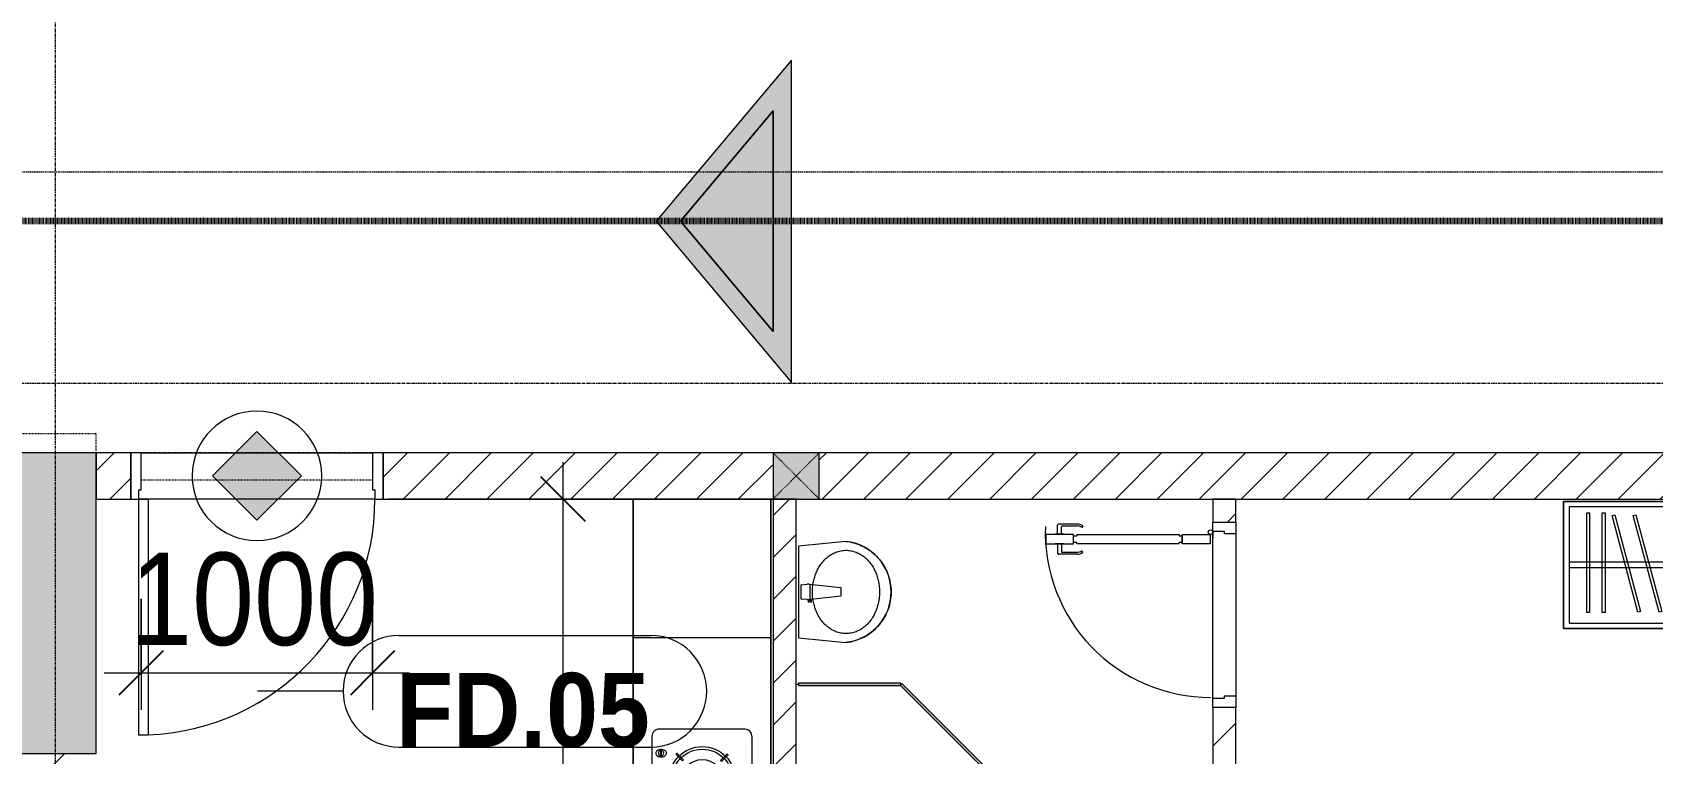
# Model space of a CAD drawing. Header units: millimetres. Extents: x 1591 to 240306, y -15958 to 82755.
# Drawn here: x 102654 to 109654, y 32237 to 35354 of the extents above; entities that cross this region are included whole.
import ezdxf

# ---------------------------------------------------------------- set-up
doc = ezdxf.new("R2010")
doc.units = ezdxf.units.MM
for name, pattern in [('1 NÉT CALL OUT', [6, 3, -3]), ('Dash', [6, 3, -3]), ('Dash 1_8_', [6.35, 3.175, -3.175]), ('Dash Dot 3_16_', [7.9375, 4.7625, -1.5875, 0, -1.5875]), ('Grid Line', [22.225, 12.7, -3.175, 3.175, -3.175])]:
    doc.linetypes.add(name, pattern=pattern)
for name, color, linetype, lineweight in [('0-1', 7, 'Continuous', 5), ('A-ANNO-DIMS', 211, 'Continuous', 9), ('A-ANNO-DIMS-160', 211, 'Continuous', 9), ('A-ANNO-NOTE', 131, 'Continuous', 9), ('A-AREA', 32, 'Dash 1_8_', 9), ('A-DETL-1', 90, '1 NÉT CALL OUT', 100), ('A-DETL-GENF-1', 9, 'Continuous', 9), ('A-DETL-GENF-2', 1, 'Continuous', 9), ('A-DOOR-1', 254, 'Continuous', 9), ('A-DOOR-2', 9, 'Continuous', 9), ('A-DOOR-3', 1, 'Continuous', 9), ('A-DOOR-FRAM-1', 1, 'Continuous', 9), ('A-DOOR-IDEN', 31, 'Continuous', 9), ('A-FLOR-2', 9, 'Continuous', 9), ('A-GLAZ-CURT', 52, 'Continuous', 9), ('A-GLAZ-CURT-1', 254, 'Continuous', 9), ('A-GLAZ-CURT-2', 9, 'Continuous', 9), ('A-WALL', 113, 'Continuous', 9), ('A-WALL-1', 253, 'Continuous', 18), ('A-WALL-2', 9, 'Continuous', 9), ('A-WALL-3', 113, 'Continuous', 18), ('A-WALL-PATT-1', 10, 'Continuous', 9), ('A-WALL-PATT-2', 111, 'Continuous', 9), ('G-ANNO-SYMB-1', 111, 'Dash Dot 3_16_', 18), ('I-FURN', 30, 'Continuous', 9), ('I-FURN-1', 254, 'Continuous', 9), ('P-SANR-FIXT-1', 254, 'Continuous', 9), ('S-COLS', 52, 'Continuous', 9), ('S-COLS-1', 52, 'Continuous', 5), ('S-COLS-2', 7, 'Continuous', 18), ('S-COLS-5', 52, 'Continuous', 18), ('S-COLS-HDLN', 52, 'Dash', 9), ('S-GRID-1', 1, 'Grid Line', 9)]:
    doc.layers.add(name, color=color, linetype=linetype, lineweight=lineweight)
doc.styles.add('Arial_B_3', font='arialbd_0.ttf', dxfattribs={"width": 0.9, "height": 320})
doc.styles.add('UTM Avo', font='UTM Avo.ttf', dxfattribs={"width": 0.9, "height": 400})
doc.dimstyles.new('1_Dim_chi_tiet_2_5', dxfattribs={"dimscale": 304.8, "dimtxt": 399.720379, "dimasz": 0.629921, "dimexe": 0.524934, "dimexo": 0.0625, "dimgap": 0.052493, "dimtad": 1, "dimdec": 0, "dimrnd": 5, "dimzin": 0, "dimdsep": 46, "dimtxsty": 'UTM Avo', "dimblk1": 'OBLIQUE', "dimblk2": 'OBLIQUE', "dimsah": 1, "dimcen": 0.09, "dimdle": 0.524934, "dimazin": 0, "dimtfac": 1, "dimtdec": 4, "dimtix": 1, "dimtmove": 0, "dimatfit": 3, "dimfxl": 1.049869, "dimfxlon": 1, "dimtvp": 1, "dimtolj": 1, "dimtzin": 0, "dimarcsym": 2})
doc.dimstyles.new('1_Dim_chi_tiet_2_5_1', dxfattribs={"dimscale": 304.8, "dimtxt": 399.720379, "dimasz": 0.629921, "dimexe": 0.524934, "dimexo": 0.0625, "dimgap": 0.052493, "dimtad": 1, "dimdec": 0, "dimrnd": 5, "dimzin": 0, "dimdsep": 46, "dimtxsty": 'UTM Avo', "dimblk1": 'OBLIQUE', "dimblk2": 'OBLIQUE', "dimsah": 1, "dimcen": 0.09, "dimdle": 0.524934, "dimazin": 0, "dimtfac": 1, "dimtdec": 4, "dimtix": 1, "dimtmove": 0, "dimatfit": 3, "dimfxl": 1.049869, "dimfxlon": 1, "dimtvp": 1, "dimtolj": 1, "dimtzin": 0, "dimarcsym": 2})
pattern_1 = [(45, (0, 0), (-90.50967, 90.50967), [])]
pattern_2 = [(45, (11001.35, 0), (-90.50967, 90.50967), [])]

# ---------------------------------------------------------------- blocks, each defined once
blk = doc.blocks.new('NCV_TKTC_KET CAU_rvt-1-TKCS_MB TẦNG 3-4')
at = {"layer": 'S-COLS-1'}
blk.add_hatch(color=256, dxfattribs=at).paths.add_polyline_path([(91927.6, 32236.9), (91927.6, 33536.9), (91577.6, 33536.9), (91577.6, 32236.9)])
at = {"layer": 'S-COLS-2'}
for p, q in [((91927.6, 33536.9), (91577.6, 33536.9)), ((91927.6, 32236.9), (91927.6, 33536.9)), ((91577.6, 32236.9), (91927.6, 32236.9))]:
    blk.add_line(p, q, dxfattribs=at)
blk = doc.blocks.new('DOOR_CW_01 CANH MO-PANEL KINH - DIG_02-800x2200-CỬA NHÔM KÍNH-V108-TKCS_MB TẦNG 3-4')
at = {"layer": 'A-DETL-GENF-1'}
for p, q in [((-347, -182), (-347, -62)), ((-347, -62), (-307, -62)), ((-307, -62), (-307, -182)), ((-307, -182), (-347, -182)), ((-347, -196), (-341, -196)), ((-347, -638), (-347, -196)), ((-341, -196), (-341, -182)), ((-341, -182), (-313, -182)), ((-313, -182), (-313, -196)), ((-307, -196), (-313, -196)), ((-307, -196), (-307, -638)), ((-383.9, -611.2), (-377.3, -615.8)), ((-270.1, -611.2), (-276.7, -615.8)), ((-392, -637), (-392, -716.5)), ((-384, -699.5), (-384, -637)), ((-349, -692.2), (-349, -731.8)), ((-347, -692.2), (-349, -692.2)), ((-347, -638), (-341, -638)), ((-307, -652), (-347, -652)), ((-347, -652), (-347, -772)), ((-347, -692.2), (-347, -731.8)), ((-341, -652), (-341, -638)), ((-313, -652), (-341, -652)), ((-307, -638), (-313, -638)), ((-313, -638), (-313, -652)), ((-307, -772), (-307, -652)), ((-307, -692.2), (-307, -731.8)), ((-307, -692.2), (-305, -692.2)), ((-305, -692.2), (-305, -731.8)), ((-270, -699.5), (-270, -637)), ((-262, -637), (-262, -716.5)), ((-349, -720.5), (-388, -720.5)), ((-349, -703.5), (-380, -703.5)), ((-349, -731.8), (-347, -731.8)), ((-305, -731.8), (-307, -731.8)), ((-305, -703.5), (-274, -703.5)), ((-305, -720.5), (-266, -720.5)), ((-347, -772), (-307, -772))]:
    blk.add_line(p, q, dxfattribs=at)
blk.add_circle((-357, -60), 10, dxfattribs=at)
for centre, radius, start, end in [((-357, -60), 714, 268, 0), ((-347, -637), 45, 145, 180), ((-347, -637), 37, 145, 180), ((-307, -637), 37, 0, 35), ((-307, -637), 45, 360, 35), ((-380, -699.5), 4, 180, 270), ((-274, -699.5), 4, 270, 0), ((-388, -716.5), 4, 180, 270), ((-266, -716.5), 4, 270, 0)]:
    blk.add_arc(centre, radius, start, end, dxfattribs=at)
at = {"layer": 'A-DOOR-2'}
for p, q in [((-400, -50), (-400, 50)), ((-400, 50), (-350, 50)), ((-350, 50), (-350, 0)), ((350, 0), (350, 50)), ((350, 50), (400, 50)), ((400, 50), (400, -50)), ((-360, -50), (-400, -50)), ((-360, 0), (-360, -50)), ((-350, 0), (-360, 0)), ((-357, -50), (-332, -50)), ((360, 0), (350, 0)), ((360, -50), (360, 0)), ((400, -50), (360, -50))]:
    blk.add_line(p, q, dxfattribs=at)
blk = doc.blocks.new('TU QUAN AO-SUITE ROOM_3 - TU QUAN AO-SUITE ROOM_3-901193-TKCS_MB TẦNG 3-4')
at = {"layer": 'I-FURN-1'}
for p, q in [((-550, 1500), (0, 1500)), ((-550, 0), (-550, 1500)), ((0, 1500), (-550, 1500)), ((-550, 1500), (-550, 0)), ((-24, 1476), (-526, 1476)), ((-526, 1476), (-526, 600)), ((-526, 1476), (-526, 24)), ((-287, 576), (-287, 1476)), ((-263, 576), (-263, 1476)), ((-24, 24), (-24, 1476)), ((0, 1500), (0, 0)), ((0, 0), (0, 1500)), ((-480.1, 1386.9), (-480.1, 1398.9)), ((-480.1, 1398.9), (-50.1, 1398.9)), ((-480.1, 1386.9), (-480.1, 1398.9)), ((-50.1, 1386.9), (-480.1, 1386.9)), ((-480.1, 1320.5), (-480.1, 1332.5)), ((-480.1, 1332.5), (-50.1, 1332.5)), ((-480.1, 1320.5), (-480.1, 1332.5)), ((-50.1, 1398.9), (-50.1, 1386.9)), ((-50.1, 1332.5), (-50.1, 1320.5)), ((-50.1, 1320.5), (-480.1, 1320.5)), ((-478.3, 1178.1), (-61.3, 1289.9)), ((-58.2, 1278.3), (-475.2, 1166.5)), ((-61.3, 1289.9), (-58.2, 1278.3)), ((-478.3, 1086.9), (-61.3, 1198.6)), ((-61.3, 1198.6), (-58.2, 1187.1)), ((-475.2, 1166.5), (-478.3, 1178.1)), ((-58.2, 1187.1), (-475.2, 1075.3)), ((-475.2, 1075.3), (-478.3, 1086.9)), ((-480.1, 1035.3), (-480.1, 1047.3)), ((-480.1, 1047.3), (-50.1, 1047.3)), ((-480.1, 1035.3), (-480.1, 1047.3)), ((-50.1, 1035.3), (-480.1, 1035.3)), ((-50.1, 1047.3), (-50.1, 1035.3)), ((-480.1, 965.8), (-480.1, 977.8)), ((-480.1, 977.8), (-50.1, 977.8)), ((-480.1, 965.8), (-480.1, 977.8)), ((-50.1, 965.8), (-480.1, 965.8)), ((-480.1, 908.6), (-480.1, 920.6)), ((-480.1, 920.6), (-50.1, 920.6)), ((-480.1, 908.6), (-480.1, 920.6)), ((-50.1, 977.8), (-50.1, 965.8)), ((-50.1, 920.6), (-50.1, 908.6)), ((-50.1, 908.6), (-480.1, 908.6)), ((-475.2, 865.5), (-478.3, 853.9)), ((-478.3, 853.9), (-61.3, 742.1)), ((-58.2, 753.7), (-475.2, 865.5)), ((-478.3, 603.1), (-61.3, 714.9)), ((-58.2, 703.3), (-475.2, 591.5)), ((-61.3, 742.1), (-58.2, 753.7)), ((-61.3, 714.9), (-58.2, 703.3)), ((-550, 24), (-550, 576)), ((-526, 24), (-526, 600)), ((-478.3, 511.9), (-61.3, 623.6)), ((-475.2, 591.5), (-478.3, 603.1)), ((-58.2, 612.1), (-475.2, 500.3)), ((-287, 24), (-287, 576)), ((-263, 24), (-263, 576)), ((-61.3, 623.6), (-58.2, 612.1)), ((-478.3, 423.1), (-61.3, 534.9)), ((-475.2, 500.3), (-478.3, 511.9)), ((-58.2, 523.3), (-475.2, 411.5)), ((-61.3, 534.9), (-58.2, 523.3)), ((-475.2, 411.5), (-478.3, 423.1)), ((-480.1, 368.4), (-480.1, 356.4)), ((-50.1, 368.4), (-480.1, 368.4)), ((-480.1, 356.4), (-50.1, 356.4)), ((-50.1, 356.4), (-50.1, 368.4)), ((-480.1, 311.2), (-480.1, 299.2)), ((-50.1, 311.2), (-480.1, 311.2)), ((-480.1, 299.2), (-50.1, 299.2)), ((-50.1, 299.2), (-50.1, 311.2)), ((-480.1, 241.7), (-480.1, 229.7)), ((-50.1, 241.7), (-480.1, 241.7)), ((-480.1, 229.7), (-50.1, 229.7)), ((-50.1, 229.7), (-50.1, 241.7)), ((-475.2, 192.7), (-478.3, 181.1)), ((-478.3, 181.1), (-61.3, 69.4)), ((-58.2, 80.9), (-475.2, 192.7)), ((-61.3, 69.4), (-58.2, 80.9)), ((-526, 24), (-24, 24)), ((0, 0), (-550, 0)), ((-550, 0), (0, 0))]:
    blk.add_line(p, q, dxfattribs=at)
blk = doc.blocks.new('HE BEP A - HE BEP A-901195-TKCS_MB TẦNG 3-4')
at = {"layer": 'I-FURN'}
for p, q in [((3.5, -11), (765.9, -11)), ((3.5, -605.3), (3.5, -11)), ((765.9, -11), (765.9, -605.3)), ((765.9, -11), (765.9, -605.3)), ((4303.5, -11), (765.9, -11)), ((3703.5, -605.3), (3703.5, -11)), ((948.4, -131.7), (948.4, -487.8)), ((1810.5, -114.2), (965.9, -114.2)), ((1028.4, -139.9), (1401.8, -139.9)), ((1828, -487.8), (1828, -131.7)), ((2467.5, -494.2), (2467.5, -122.2)), ((3279.1, -92.2), (2497.5, -92.2)), ((2555.1, -129.3), (2587.6, -129.3)), ((2555.1, -133.3), (2555.1, -129.3)), ((2587.6, -133.3), (2555.1, -133.3)), ((2587.6, -129.3), (2587.6, -133.3)), ((3189, -129.3), (3189, -133.3)), ((3221.5, -129.3), (3189, -129.3)), ((3189, -133.3), (3221.5, -133.3)), ((3221.5, -133.3), (3221.5, -129.3)), ((3309.1, -494.2), (3309.1, -122.2)), ((975, -397.7), (975, -193.3)), ((975, -195.9), (1455.1, -195.9)), ((981.5, -167.9), (1448.7, -167.9)), ((1455.1, -193.3), (1455.1, -397.7)), ((1509.1, -380.9), (1509.1, -194.2)), ((1562.5, -140.8), (1747.9, -140.8)), ((1801.3, -194.2), (1801.3, -380.9)), ((2575.3, -194.9), (2570.9, -199.3)), ((2570.9, -199.3), (2600, -228.4)), ((2604.4, -224), (2575.3, -194.9)), ((2792.8, -197.7), (2763.7, -226.8)), ((2768.1, -231.2), (2797.2, -202)), ((2797.2, -202), (2792.8, -197.7)), ((2979.4, -202), (2983.8, -197.7)), ((3008.5, -231.2), (2979.4, -202)), ((2983.8, -197.7), (3012.9, -226.8)), ((3172.2, -224), (3201.4, -194.9)), ((3205.8, -199.3), (3176.6, -228.4)), ((3201.4, -194.9), (3205.8, -199.3)), ((975, -223.9), (1455.1, -223.9)), ((975, -251.9), (1455.1, -251.9)), ((975, -279.9), (1455.1, -279.9)), ((2600, -228.4), (2604.4, -224)), ((2763.7, -226.8), (2768.1, -231.2)), ((3012.9, -226.8), (3008.5, -231.2)), ((3176.6, -228.4), (3172.2, -224)), ((975, -307.9), (1455.1, -307.9)), ((975, -335.9), (1455.1, -335.9)), ((1706.2, -324.4), (1627.3, -429.4)), ((1670.1, -454.1), (1721.6, -333.3)), ((1721.6, -333.3), (1706.2, -324.4)), ((975, -363.9), (1455.1, -363.9)), ((975, -391.9), (1455.1, -391.9)), ((979.9, -419.9), (1450.3, -419.9)), ((2573.6, -416.8), (2602.8, -387.7)), ((2578, -421.2), (2573.6, -416.8)), ((2607.1, -392.1), (2578, -421.2)), ((2602.8, -387.7), (2607.1, -392.1)), ((2766.5, -394.9), (2770.8, -390.5)), ((2795.6, -424), (2766.5, -394.9)), ((2770.8, -390.5), (2800, -419.6)), ((2800, -419.6), (2795.6, -424)), ((3005.8, -390.5), (2976.7, -419.6)), ((2976.7, -419.6), (2981.1, -424)), ((2981.1, -424), (3010.2, -394.9)), ((3010.2, -394.9), (3005.8, -390.5)), ((3173.9, -387.7), (3169.5, -392.1)), ((3169.5, -392.1), (3198.6, -421.2)), ((3203, -416.8), (3173.9, -387.7)), ((3198.6, -421.2), (3203, -416.8)), ((1401.8, -451.1), (1028.4, -451.1)), ((1747.9, -434.2), (1562.5, -434.2)), ((1644.6, -463.3), (1632.2, -456.1)), ((965.9, -505.3), (1810.5, -505.3)), ((3279.1, -524.2), (2497.5, -524.2)), ((765.9, -605.3), (3.5, -605.3)), ((765.9, -605.3), (4303.5, -605.3))]:
    blk.add_line(p, q, dxfattribs=at)
for centre, radius in [((2685.4, -309.4), 142.6), ((2685.4, -309.4), 131.3), ((3091.2, -309.4), 142.6), ((3091.2, -309.4), 131.3), ((2685.4, -309.4), 87.2), ((2685.4, -309.4), 43.6), ((2685.4, -309.4), 30.9), ((3091.2, -309.4), 87.2), ((3091.2, -309.4), 43.6), ((3091.2, -309.4), 30.9), ((1656.3, -327.5), 22.2), ((1589.4, -460.9), 17.8), ((1696.1, -460.9), 17.8)]:
    blk.add_circle(centre, radius, dxfattribs=at)
for centre, radius, start, end in [((965.9, -131.7), 17.5, 90, 180), ((1028.4, -193.3), 53.3, 90, 180), ((1401.8, -193.3), 53.3, 0, 90), ((1810.5, -131.7), 17.5, 0, 90), ((2497.5, -122.2), 30, 90, 180), ((2588.6, -131.7), 33.5, 163.94189, 180), ((2588.6, -131.7), 33.5, 180, 196.05811), ((2580.1, -129.2), 24.7, 145.20397, 163.94189), ((2571.3, -131.3), 11.6, 9.71775, 170.28225), ((2571.3, -131.3), 11.6, 189.9102, 350.0898), ((2574.8, -125.5), 18.1, 120.79762, 145.20397), ((2571.4, -119.8), 11.5, 90, 120.79762), ((2571.4, -119.8), 11.5, 59.20238, 90), ((2568, -125.5), 18.1, 34.79603, 59.20238), ((2562.6, -129.2), 24.7, 16.05811, 34.79603), ((2554.1, -131.7), 33.5, 0, 16.05811), ((2554.1, -131.7), 33.5, 343.94189, 0), ((3222.5, -131.7), 33.5, 163.94189, 180), ((3222.5, -131.7), 33.5, 180, 196.05811), ((3214, -129.2), 24.7, 145.20397, 163.94189), ((3208.7, -125.5), 18.1, 120.79762, 145.20397), ((3205.3, -131.3), 11.6, 9.71775, 170.28225), ((3205.3, -131.3), 11.6, 189.9102, 350.0898), ((3205.3, -119.8), 11.5, 90, 120.79762), ((3205.3, -119.8), 11.5, 59.20238, 90), ((3201.9, -125.5), 18.1, 34.79603, 59.20238), ((3196.5, -129.2), 24.7, 16.05811, 34.79603), ((3188, -131.7), 33.5, 0, 16.05811), ((3188, -131.7), 33.5, 343.94189, 0), ((3279.1, -122.2), 30, 360, 90), ((1562.5, -194.2), 53.3, 90, 180), ((1747.9, -194.2), 53.3, 0, 90), ((2580.1, -134.1), 24.7, 196.05811, 214.79603), ((2574.8, -137.9), 18.1, 214.79603, 239.20238), ((2571.4, -143.6), 11.5, 239.20238, 270), ((2571.4, -143.6), 11.5, 270, 300.79762), ((2568, -137.9), 18.1, 300.79762, 325.20397), ((2562.6, -134.1), 24.7, 325.20397, 343.94189), ((3214, -134.1), 24.7, 196.05811, 214.79603), ((3208.7, -137.9), 18.1, 214.79603, 239.20238), ((3205.3, -143.6), 11.5, 239.20238, 270), ((3205.3, -143.6), 11.5, 270, 300.79762), ((3201.9, -137.9), 18.1, 300.79762, 325.20397), ((3196.5, -134.1), 24.7, 325.20397, 343.94189), ((1028.4, -397.7), 53.3, 180, 270), ((1401.8, -397.7), 53.3, 270, 0), ((1562.5, -380.9), 53.3, 180, 270), ((1747.9, -380.9), 53.3, 270, 0), ((965.9, -487.8), 17.5, 180, 270), ((1641, -440.7), 17.8, 140.53825, 240.0479), ((1653.4, -447.9), 17.8, 240.0479, 339.46209), ((1810.5, -487.8), 17.5, 270, 0), ((2497.5, -494.2), 30, 180, 270), ((3279.1, -494.2), 30, 270, 0)]:
    blk.add_arc(centre, radius, start, end, dxfattribs=at)
at = {"layer": 'I-FURN-1'}
for p, q in [((3.5, -11), (4303.5, -11)), ((3.5, -605.3), (3.5, -11)), ((4303.5, -605.3), (3.5, -605.3))]:
    blk.add_line(p, q, dxfattribs=at)
blk = doc.blocks.new('bonruatreo - Chậu rửa-V112-TKCS_MB TẦNG 3-4')
at = {"layer": 'P-SANR-FIXT-1'}
for p, q in [((198.4, 0), (-198.4, 0)), ((165, 0), (-165, 0)), ((218.6, -205), (198.4, 0)), ((-198.4, 0), (-218.6, -205)), ((-44.7, -42.8), (-35.6, -42.8)), ((-44.7, -54.2), (-44.7, -42.8)), ((-35.6, -54.2), (-44.7, -54.2)), ((-35.6, -42.8), (-35.6, -44.2)), ((-35.6, -44.2), (-33.1, -44.2)), ((-35.6, -44.2), (-35.6, -52.9)), ((-35.6, -52.9), (-35.6, -54.2)), ((-32.2, -52.9), (-35.6, -52.9)), ((-32.2, -52.9), (-33.1, -44.2)), ((-33, -37.3), (-31.4, -12.2)), ((32.7, -48.5), (-32.7, -48.5)), ((-18.5, -182.5), (-32.2, -52.9)), ((-30.2, -11), (30.2, -11)), ((33, -45.4), (18.5, -182.5)), ((31.4, -12.2), (33, -37.3)), ((18.5, -182.5), (-18.5, -182.5))]:
    blk.add_line(p, q, dxfattribs=at)
at = {"layer": 'P-SANR-FIXT-1', "flags": 128}
blk.add_lwpolyline([(218.6, -205), (217.4, -213.7), (215.9, -222.4), (214, -231), (211.8, -239.5), (209.3, -247.9), (206.4, -256.2), (203.2, -264.4), (199.6, -272.5), (195.8, -280.4), (191.6, -288.1), (187.1, -295.7), (182.3, -303.1), (177.3, -310.3), (171.9, -317.3), (166.3, -324.1), (160.4, -330.6), (154.2, -336.9), (147.8, -342.9), (141.2, -348.7), (134.3, -354.2), (127.3, -359.4), (120, -364.4), (112.5, -369), (104.9, -373.4), (97.1, -377.4), (89.1, -381.2), (81, -384.6), (72.7, -387.6), (64.4, -390.4), (55.9, -392.8), (47.3, -394.8), (38.7, -396.6), (30, -397.9), (21.3, -399), (12.5, -399.6), (3.7, -400), (-5.1, -399.9), (-13.9, -399.6), (-22.6, -398.8), (-31.4, -397.8), (-40.1, -396.3), (-48.7, -394.5), (-57.2, -392.4), (-65.7, -390), (-74, -387.2), (-82.2, -384.1), (-90.3, -380.6), (-98.3, -376.8), (-106.1, -372.7), (-113.7, -368.3), (-121.1, -363.6), (-128.4, -358.7), (-135.4, -353.4), (-142.2, -347.8), (-148.8, -342), (-155.2, -335.9), (-161.3, -329.6), (-167.2, -323), (-172.8, -316.2), (-178.1, -309.2), (-183.1, -302), (-187.8, -294.6), (-192.2, -287), (-196.4, -279.2), (-200.2, -271.3), (-203.7, -263.2), (-206.8, -255), (-209.7, -246.6), (-212.2, -238.2), (-214.3, -229.7), (-216.1, -221.1), (-217.6, -212.4), (-218.6, -205)], dxfattribs=at)
at = {"layer": 'P-SANR-FIXT-1'}
for centre, radius, start, end in [((5.5, -41.4), 38.7, 173.96598, 184.14573), ((-30.1, -12.3), 1.3, 91.22785, 176.40027), ((30.1, -12.3), 1.3, 3.59973, 88.77215), ((-5.5, -41.4), 38.7, 353.96598, 6.03402), ((0, -180), 220, 186.52498, 353.47502)]:
    blk.add_arc(centre, radius, start, end, dxfattribs=at)
for points in [[(-180, -205), (-180, -197.6), (-178.6, -182.7), (-172.4, -161.2), (-162.5, -141.1), (-149.4, -123), (-133.8, -107), (-116.1, -93.4), (-96.9, -82.1), (-76.5, -73.2), (-55.2, -66.5), (-33.3, -62.1), (-11.2, -59.9), (11.1, -59.9), (33.3, -62.1), (55.2, -66.5), (76.5, -73.2), (96.9, -82.1), (116.1, -93.4), (133.8, -107.1), (149.5, -123), (162.5, -141.2), (172.4, -161.2), (178.6, -182.7), (180, -197.6), (180, -205)], [(180, -205), (180, -212.4), (178.6, -227.3), (172.4, -248.8), (162.5, -268.8), (149.5, -287), (133.8, -302.9), (116.1, -316.6), (96.9, -327.9), (76.5, -336.8), (55.2, -343.5), (33.3, -347.9), (11.1, -350.1), (-11.2, -350.1), (-33.3, -347.9), (-55.2, -343.5), (-76.5, -336.8), (-96.9, -327.9), (-116.1, -316.6), (-133.8, -303), (-149.4, -287), (-162.5, -268.9), (-172.4, -248.8), (-178.6, -227.3), (-180, -212.4), (-180, -205)]]:
    blk.add_open_spline(points, degree=3, dxfattribs=at)
blk = doc.blocks.new('System Panel - Glazed-588850-TKCS_MB TẦNG 3-4')
at = {"layer": 'A-GLAZ-CURT'}
blk.add_hatch(color=256, dxfattribs=at).paths.add_polyline_path([(221.3, -5), (221.3, 5), (-221.3, 5), (-221.3, -5)])
at = {"layer": 'A-GLAZ-CURT-2'}
for p, q in [((221.3, 5), (-221.3, 5)), ((-221.3, 5), (-221.3, -5)), ((221.3, -5), (221.3, 5)), ((-221.3, -5), (221.3, -5))]:
    blk.add_line(p, q, dxfattribs=at)
blk = doc.blocks.new('System Panel - Glazed-580250-TKCS_MB TẦNG 3-4')
at = {"layer": 'A-GLAZ-CURT'}
blk.add_hatch(color=256, dxfattribs=at).paths.add_polyline_path([(350.6, -5), (350.6, 5), (-350.6, 5), (-350.6, -5), (315.2, -5)])
at = {"layer": 'A-GLAZ-CURT-2'}
for p, q in [((350.6, 5), (-350.6, 5)), ((-350.6, 5), (-350.6, -5)), ((350.6, -5), (350.6, 5)), ((-350.6, -5), (350.6, -5))]:
    blk.add_line(p, q, dxfattribs=at)
blk = doc.blocks.new('NCV_TKTC_TANG 3 - 4_rvt-2-TKCS_MB TẦNG 3-4')
at = {"layer": 'A-WALL-PATT-1'}
h = blk.add_hatch(dxfattribs=at)
h.set_pattern_fill('FP_1', color=256, style=0, pattern_type=2)
h.set_pattern_definition(pattern_1)
h.paths.add_polyline_path([(94952.6, 28936.9), (94952.6, 31236.9), (94852.6, 31236.9), (94852.6, 28936.9), (94856.7, 28936.9)])
h.paths.add_polyline_path([(94952.6, 31336.9), (94952.6, 33336.5), (94852.6, 33336.5), (94852.6, 31336.9), (94947.8, 31336.9)])
h = blk.add_hatch(dxfattribs=at)
h.set_pattern_fill('FP_1', color=256, style=0, pattern_type=2)
h.set_pattern_definition(pattern_1)
h.paths.add_polyline_path([(96852.6, 31336.9), (96852.6, 32436.9), (96752.6, 32436.9), (96752.6, 31336.9), (96818.3, 31336.9)])
h.paths.add_polyline_path([(96752.6, 33236.9), (96852.6, 33236.9), (96852.6, 33336.9), (96752.6, 33336.9)])
at = {"layer": 'A-FLOR-2'}
for p, q in [((93132.6, 33336.9), (92112.6, 33336.9)), ((94248.2, 33336.9), (93191.2, 33336.9)), ((94842.6, 33336.9), (94248.2, 33336.9)), ((94852.4, 33336.9), (94842.6, 33336.9)), ((96852.6, 33186.9), (96852.6, 32486.9)), ((94952.6, 32536.9), (94962.6, 32536.9))]:
    blk.add_line(p, q, dxfattribs=at)
at = {"layer": 'A-WALL-1'}
for p, q in [((94852.6, 33336.5), (94852.6, 31336.9)), ((94952.6, 33336.5), (94852.6, 33336.5)), ((94952.6, 31336.9), (94952.6, 33336.5)), ((96752.6, 33336.9), (96752.6, 33236.9)), ((96852.6, 33336.9), (96752.6, 33336.9)), ((96852.6, 33236.9), (96852.6, 33336.9)), ((96752.6, 33236.9), (96852.6, 33236.9)), ((96752.6, 32436.9), (96752.6, 31336.9)), ((96852.6, 32436.9), (96752.6, 32436.9)), ((96852.6, 31336.9), (96852.6, 32436.9))]:
    blk.add_line(p, q, dxfattribs=at)
at = {"layer": 'A-WALL-2'}
for p, q in [((96752.6, 32476.9), (96752.6, 33196.9)), ((96852.6, 33186.9), (96852.6, 32486.9))]:
    blk.add_line(p, q, dxfattribs=at)
at = {"layer": 'A-DOOR-1', "rotation": 270.0000000000004}
blk.add_blockref('DOOR_CW_01 CANH MO-PANEL KINH - DIG_02-800x2200-CỬA NHÔM KÍNH-V108-TKCS_MB TẦNG 3-4', (96802.6, 32836.9), dxfattribs=at)
at = {"layer": 'A-GLAZ-CURT-1'}
blk.add_blockref('System Panel - Glazed-588850-TKCS_MB TẦNG 3-4', (95183.9, 32536.9), dxfattribs=at)
at = {"layer": 'A-GLAZ-CURT-1', "rotation": 315}
blk.add_blockref('System Panel - Glazed-580250-TKCS_MB TẦNG 3-4', (95653, 32289), dxfattribs=at)
at = {"layer": 'I-FURN-1'}
for name, p, rotation in [('HE BEP A - HE BEP A-901195-TKCS_MB TẦNG 3-4', (94237.2, 29033.4), 89.99999999999955), ('TU QUAN AO-SUITE ROOM_3 - TU QUAN AO-SUITE ROOM_3-901193-TKCS_MB TẦNG 3-4', (99767.6, 33326.9), 90.00000000000001)]:
    blk.add_blockref(name, p, dxfattribs=dict(at, rotation=rotation))
at = {"layer": 'P-SANR-FIXT-1', "rotation": 89.99999999999955}
blk.add_blockref('bonruatreo - Chậu rửa-V112-TKCS_MB TẦNG 3-4', (94962.6, 32935.6), dxfattribs=at)
blk = doc.blocks.new('FD_05 - FD_05-1000x2200mm-835434-TKCS_MB TẦNG 3-4')
at = {"layer": 'A-DETL-GENF-2'}
for p, q in [((470, 100), (470, 1120)), ((470, 1120), (510, 1120)), ((510, 1120), (510, 100)), ((510, 100), (470, 100))]:
    blk.add_line(p, q, dxfattribs=at)
blk.add_arc((510, 100), 1020, 92.24747, 180, dxfattribs=at)
at = {"layer": 'A-DOOR-FRAM-1'}
for p, q in [((-510, 100), (-545, 100)), ((-545, 100), (-545, -100)), ((-510, 60), (-510, 100)), ((545, 100), (510, 100)), ((510, 100), (510, 60)), ((545, -100), (545, 100)), ((-500, 60), (-510, 60)), ((-500, -100), (-500, 60)), ((510, 60), (500, 60)), ((500, 60), (500, -100)), ((-545, -100), (-500, -100)), ((500, -100), (545, -100))]:
    blk.add_line(p, q, dxfattribs=at)
blk = doc.blocks.new('G1_SOF - BO TRU - 200x200-3054293-TKCS_MB TẦNG 3-4')
at = {"layer": 'S-COLS'}
blk.add_hatch(color=256, dxfattribs=at).paths.add_polyline_path([(100, -100), (100, 100), (-100, 100), (-100, -100)])
at = {"layer": 'S-COLS-5'}
for p, q in [((100, 100), (-100, 100)), ((-100, 100), (-100, -100)), ((100, -100), (100, 100)), ((-100, -100), (100, -100))]:
    blk.add_line(p, q, dxfattribs=at)
at = {"layer": 'S-COLS-HDLN'}
for p, q in [((100, 100), (-100, -100)), ((-100, 100), (100, -100))]:
    blk.add_line(p, q, dxfattribs=at)
blk = doc.blocks.new('DIMBLOCK1-TKCS_MB TẦNG 3-4')
at = {"layer": 'A-ANNO-DIMS-160'}
for p, q in [((103123.9, 32906.2), (103123.9, 32426.2)), ((103123.9, 32586.2), (103123.9, 32906.2)), ((104123.9, 32906.2), (104123.9, 32426.2)), ((104123.9, 32586.2), (104123.9, 32906.2)), ((102963.9, 32586.2), (104283.9, 32586.2))]:
    blk.add_line(p, q, dxfattribs=at)
at = {"layer": 'A-ANNO-DIMS-160', "lineweight": 25}
for p, q in [((103123.9, 32586.2), (103219.9, 32682.2)), ((104123.9, 32586.2), (104219.9, 32682.2)), ((103123.9, 32586.2), (103027.9, 32490.2)), ((104123.9, 32586.2), (104027.9, 32490.2))]:
    blk.add_line(p, q, dxfattribs=at)
at = {"layer": 'A-ANNO-DIMS-160', "color": 0, "insert": (103076.1, 33105.8), "char_height": 400, "width": 1314.636, "attachment_point": 1, "line_spacing_factor": 1.110334, "style": 'UTM Avo'}
blk.add_mtext('1000', dxfattribs=at)
blk = doc.blocks.new('_Oblique')
at = {"color": 0, "linetype": 'ByBlock', "lineweight": -2}
blk.add_line((-0.5, -0.5), (0.5, 0.5), dxfattribs=at)
blk = doc.blocks.new('HDNDCT_GHI CHÚ CỬA CHỐNG CHÁY EI30 - HDNDCT_GHI CHÚ CỬA CHỐNG CHÁY EI30-2461928-TKCS_MB TẦNG 3-4')
at = {"layer": 'A-ANNO-NOTE'}
blk.add_hatch(color=256, dxfattribs=at).paths.add_polyline_path([(-1.2, 0), (0, 1.2), (1.2, 0), (0, -1.2)])
for p, q in [((0, 1.2), (-1.2, 0)), ((1.2, 0), (0, 1.2)), ((-1.2, 0), (0, -1.2)), ((0, -1.2), (1.2, 0))]:
    blk.add_line(p, q, dxfattribs=at)
for start, end in [(360, 180), (180, 360)]:
    blk.add_arc((0, 0), 1.75, start, end, dxfattribs=at)
blk = doc.blocks.new('HDNDCT_MŨI TÊN THOÁT HIỂM - HDNDCT_MŨI TÊN THOÁT HIỂM-1614704-TKCS_MB TẦNG 3-4')
at = {"layer": 'A-ANNO-NOTE'}
h = blk.add_hatch(color=256, dxfattribs=at)
h.paths.add_polyline_path([(-3.153, 0), (0.5, 4.353), (0.5, -4.353)])
h.paths.add_polyline_path([(-2.5, 0), (0, -2.979), (0, 2.979)])
blk.add_hatch(color=256, dxfattribs=at).paths.add_polyline_path([(0, 2.979), (0, -2.979), (-2.5, 0)])
for p, q in [((0.5, 4.353), (-3.153, 0)), ((0.5, -4.353), (0.5, 4.353)), ((-2.5, 0), (0, 2.979)), ((0, 2.979), (-2.5, 0)), ((0, 2.979), (0, -2.979)), ((0, -2.979), (0, 2.979)), ((-3.153, 0), (0.5, -4.353)), ((0, -2.979), (-2.5, 0)), ((-2.5, 0), (0, -2.979))]:
    blk.add_line(p, q, dxfattribs=at)
blk = doc.blocks.new('STN_Door Tag - STN_Door Tag-1788670-TKCS_MB TẦNG 3-4')
at = {"layer": 'A-DOOR-IDEN'}
for p, q in [((-3.37, 1.495), (3.431, 1.495)), ((-3.37, -1.524), (3.431, -1.524))]:
    blk.add_line(p, q, dxfattribs=at)
for centre, start, end in [((-3.37, -0.015), 90, 270), ((3.431, -0.015), 270, 90)]:
    blk.add_arc(centre, 1.509, start, end, dxfattribs=at)
blk = doc.blocks.new('DIMBLOCK356-TKCS_MB TẦNG 3-4')
at = {"layer": 'A-ANNO-DIMS-160'}
for p, q in [((104946.6, 24577.4), (104946.6, 33496.9)), ((104626.6, 33336.9), (105106.6, 33336.9)), ((104946.6, 33336.9), (104626.6, 33336.9)), ((104626.6, 24737.4), (105106.6, 24737.4)), ((104946.6, 24737.4), (104626.6, 24737.4))]:
    blk.add_line(p, q, dxfattribs=at)
at = {"layer": 'A-ANNO-DIMS-160', "lineweight": 25}
for p, q in [((104946.6, 33336.9), (104850.6, 33432.9)), ((104946.6, 33336.9), (105042.6, 33240.9)), ((104946.6, 24737.4), (104850.6, 24833.4)), ((104946.6, 24737.4), (105042.6, 24641.4))]:
    blk.add_line(p, q, dxfattribs=at)
at = {"layer": 'A-ANNO-DIMS-160', "color": 0, "insert": (104426.9, 28489.4), "char_height": 400, "width": 1314.636, "attachment_point": 1, "rotation": 90, "line_spacing_factor": 1.110334, "style": 'UTM Avo'}
blk.add_mtext('8600', dxfattribs=at)

msp = doc.modelspace()

# ---------------------------------------------------------------- hatches: boundary and pattern name
at = {"layer": 'A-WALL-PATT-2'}
h = msp.add_hatch(dxfattribs=at)
h.set_pattern_fill('FP_1', color=256, style=0, pattern_type=2)
h.set_pattern_definition(pattern_2)
h.paths.add_polyline_path([(110778.9, 33336.9), (110778.9, 33536.9), (106053.8, 33536.9), (106053.8, 33336.9), (110640.7, 33336.9)])
h.paths.add_polyline_path([(102928.9, 33336.9), (103078.9, 33336.9), (103078.9, 33536.9), (102928.9, 33536.9)])
h.paths.add_polyline_path([(104192.6, 33336.9), (105853.8, 33336.9), (105853.8, 33536.9), (104168.9, 33536.9), (104168.9, 33336.9)])
h = msp.add_hatch(dxfattribs=at)
h.set_pattern_fill('FP_1', color=256, style=0, pattern_type=2)
h.set_pattern_definition(pattern_2)
h.paths.add_polyline_path([(102653.9, 25436.9), (102853.9, 25436.9), (102853.9, 28836.9), (102653.9, 28836.9), (102653.9, 25733.9)])
h.paths.add_polyline_path([(102653.9, 29036.9), (102853.9, 29036.9), (102853.9, 32236.9), (102653.9, 32236.9), (102653.9, 29966.6)])

# ---------------------------------------------------------------- linework, layer by layer
at = {"layer": 'A-AREA'}
for p, q in [((102928.9, 33618.4), (102578.9, 33618.4)), ((102928.9, 33536.9), (102928.9, 33618.4)), ((104123.9, 33418.8), (103123.9, 33418.8))]:
    msp.add_line(p, q, dxfattribs=at)
at = {"layer": 'A-DETL-1'}
msp.add_line((111823.9, 34537.4), (93683.9, 34537.4), dxfattribs=at)
at = {"layer": 'A-DOOR-IDEN'}
msp.add_line((103627.1, 32508.2), (103996.2, 32508.2), dxfattribs=at)
at = {"layer": 'A-WALL'}
for p, q in [((103123.9, 33536.9), (104123.9, 33536.9)), ((104133.9, 33336.9), (103113.9, 33336.9))]:
    msp.add_line(p, q, dxfattribs=at)
at = {"layer": 'A-WALL-3'}
for p, q in [((103078.9, 33536.9), (102928.9, 33536.9)), ((102928.9, 33536.9), (102928.9, 33336.9)), ((103078.9, 33336.9), (103078.9, 33536.9)), ((105853.8, 33536.9), (104168.9, 33536.9)), ((104168.9, 33536.9), (104168.9, 33336.9)), ((110778.9, 33536.9), (106053.8, 33536.9)), ((102928.9, 33336.9), (103078.9, 33336.9)), ((104168.9, 33336.9), (105853.8, 33336.9)), ((106053.8, 33336.9), (110778.9, 33336.9))]:
    msp.add_line(p, q, dxfattribs=at)
at = {"layer": 'G-ANNO-SYMB-1'}
msp.add_line((39749.2, 34751.5), (145928.2, 34751.5), dxfattribs=at)
at = {"layer": 'S-GRID-1'}
for p, q in [((102753.9, 19175.3), (102753.9, 76690.4)), ((139245.7, 33836.9), (45492.6, 33836.9)), ((137213.7, 33536.9), (47524.6, 33536.9))]:
    msp.add_line(p, q, dxfattribs=at)

# ---------------------------------------------------------------- block references
at = {"layer": '0-1'}
for name in ['NCV_TKTC_KET CAU_rvt-1-TKCS_MB TẦNG 3-4', 'NCV_TKTC_TANG 3 - 4_rvt-2-TKCS_MB TẦNG 3-4']:
    msp.add_blockref(name, (11001.4, 0), dxfattribs=at)
at = {"layer": 'A-ANNO-NOTE', "xscale": 160, "yscale": 160, "zscale": 160}
for name, p in [('HDNDCT_MŨI TÊN THOÁT HIỂM - HDNDCT_MŨI TÊN THOÁT HIỂM-1614704-TKCS_MB TẦNG 3-4', (105853.9, 34537.4)), ('HDNDCT_GHI CHÚ CỬA CHỐNG CHÁY EI30 - HDNDCT_GHI CHÚ CỬA CHỐNG CHÁY EI30-2461928-TKCS_MB TẦNG 3-4', (103623.9, 33437.4))]:
    msp.add_blockref(name, p, dxfattribs=at)
at = {"layer": 'A-DOOR-3', "rotation": 180}
msp.add_blockref('FD_05 - FD_05-1000x2200mm-835434-TKCS_MB TẦNG 3-4', (103623.9, 33436.9), dxfattribs=at)
at = {"layer": 'A-DOOR-IDEN', "xscale": 159.9999999999999, "yscale": 159.9999999999999, "zscale": 159.9999999999999}
msp.add_blockref('STN_Door Tag - STN_Door Tag-1788670-TKCS_MB TẦNG 3-4', (104776.9, 32508.8), dxfattribs=at)
at = {"layer": 'S-COLS'}
msp.add_blockref('G1_SOF - BO TRU - 200x200-3054293-TKCS_MB TẦNG 3-4', (105953.8, 33436.9), dxfattribs=at)

# ---------------------------------------------------------------- texts
at = {"layer": 'A-DOOR-IDEN', "insert": (104773.7, 32423.5), "char_height": 320, "width": 1124.64, "attachment_point": 5, "line_spacing_factor": 0.936439, "style": 'Arial_B_3'}
msp.add_mtext('\\pt7.2,14.4,21.6,28.8,36,43.2,50.4,57.6,64.8,72,79.2,86.4,93.6,100.8,108,115.2,122.4,129.6,136.8,144,151.2,158.4,165.6,172.8,180,187.2,194.4,201.6,208.8,216,223.2,230.4;FD.05', dxfattribs=at)

# ---------------------------------------------------------------- dimensions: what is measured, and where the dimension line sits
at = {"layer": 'A-ANNO-DIMS'}
dim = msp.add_linear_dim(base=(104946.5705, 33336.936), p1=(104626.5705, 24737.3629), p2=(104626.5705, 33336.936), angle=90, dimstyle='1_Dim_chi_tiet_2_5_1', override={"dimpost": '<>', "dimfxl": 8599.573178}, dxfattribs=at)
dim.commit()
dim.dimension.update_dxf_attribs({"geometry": 'DIMBLOCK356-TKCS_MB TẦNG 3-4', "text_midpoint": (104723.5784, 29037.1494)})
dim = msp.add_linear_dim(base=(104123.9, 32586.2), p1=(103123.9, 32906.2), p2=(104123.9, 32906.2), dimstyle='1_Dim_chi_tiet_2_5', override={"dimpost": '<>', "dimfxl": 1000}, dxfattribs=at)
dim.commit()
dim.dimension.update_dxf_attribs({"geometry": 'DIMBLOCK1-TKCS_MB TẦNG 3-4', "text_midpoint": (103623.9, 32809.2)})

doc.saveas('drawing.dxf')
